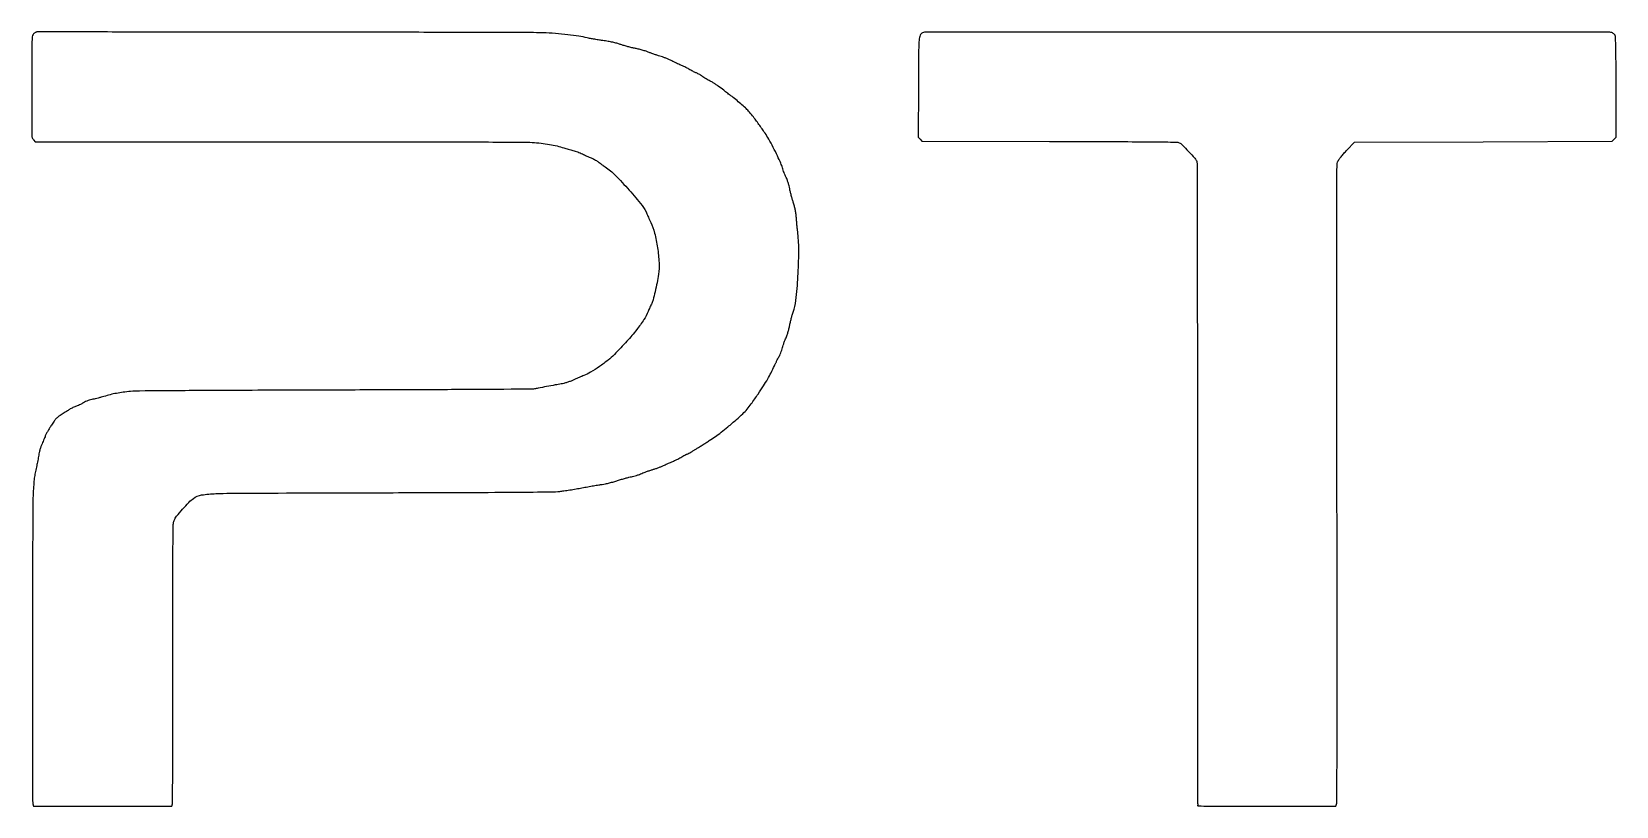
# Model space of a CAD drawing. Extents: x 123 to 7564, y 148 to 3762.
# Drawn here: x 2899 to 4965, y 148 to 1158 of the extents above; entities that cross this region are included whole.
import ezdxf

# ---------------------------------------------------------------- set-up
doc = ezdxf.new("R2010")
doc.units = 0

msp = doc.modelspace()

# ---------------------------------------------------------------- linework, layer by layer
for points in [[(2905.605698, 1158.128673, 0.057839), (2904.358324, 1157.702201, 0.035221), (2903.001495, 1156.933602, 0.03493), (2901.74641, 1155.96826, 0.051183), (2900.804665, 1154.943165, 0.139965), (2899.621467, 1151.824769, 0.013971), (2899.165589, 1143.776326, 0.006671), (2898.938641, 1128.944128, 0.000496), (2898.899479, 1088.443165, 0.000072), (2898.903642, 1063.773453, 0.000115), (2898.915106, 1042.638748, 0.000023), (2898.930337, 1024.028881, 0.005421), (2898.950511, 1022.305764, 0.074377), (2899.127387, 1021.281694, 0.032299), (2899.6464, 1019.99752, 0.031065), (2900.385209, 1018.679103, 0.035977), (2901.25, 1017.529181), (2903.5, 1014.946834), (3219.5, 1014.961956, -0.000253), (3346.274641, 1014.903958, -0.000449), (3450.702878, 1014.709636, -0.000148), (3538.659837, 1014.440864, -0.013692), (3551.502072, 1014.046035, -0.012876), (3563.187337, 1013.063711, -0.015417), (3574.120603, 1011.517955, -0.016661), (3584.063501, 1009.454757, -0.023445), (3592.754808, 1006.910281, 0.0085), (3595.405417, 1006.047505, 0.004791), (3598.648292, 1005.086481, 0.00478), (3601.940156, 1004.179106, 0.007806), (3604.750015, 1003.480184, -0.019478), (3607.577062, 1002.706497, -0.011139), (3610.927107, 1001.565158, -0.011114), (3614.250513, 1000.26517, -0.018099), (3617.001795, 998.999094, 0.006521), (3619.682002, 997.689709, 0.004357), (3622.782205, 996.257822, 0.004387), (3625.812375, 994.922068, 0.008597), (3628.251779, 993.921549, -0.01907), (3630.516977, 992.936574, -0.013443), (3632.98646, 991.666007, -0.013592), (3635.285723, 990.321138, -0.027605), (3637, 989.118832, 0.008518), (3638.781885, 987.764825, 0.003068), (3641.360707, 985.897893, 0.003042), (3644.211683, 983.886576, 0.003608), (3646.930067, 982.022448, -0.049772), (3659.775929, 971.347871, -0.013334), (3677.92498, 951.917834, -0.011498), (3694.932405, 931.793892, -0.082), (3701.193602, 920.731417, 0.015772), (3701.821613, 919.172411, 0.00295), (3703.078917, 916.359863, 0.003156), (3704.589064, 913.089499, 0.002881), (3706.186369, 909.737328, -0.0524), (3711.214217, 895.77868, -0.023488), (3714.979918, 876.617794, -0.023516), (3716.938544, 857.110049, -0.050248), (3716.2223, 842, -0.010886), (3714.341787, 831.015165, -0.008756), (3711.857024, 819.290126, -0.007218), (3709.290532, 808.83769, -0.052255), (3707.470987, 803.998202, 0.007402), (3706.434243, 801.847813, 0.003541), (3705.163167, 799.056835, 0.00351), (3703.876857, 796.123425, 0.004997), (3702.77855, 793.498202, -0.048513), (3697.188682, 782.844323, -0.021143), (3687.865305, 769.851481, -0.017516), (3675.108507, 754.697909, -0.009929), (3658.675184, 737.220516, -0.033083), (3650.589476, 729.981873, -0.015457), (3639.250283, 721.659885, -0.015199), (3627.666263, 714.205139, -0.042435), (3619, 709.948052, 0.005964), (3616.301728, 708.858693, 0.002362), (3612.61875, 707.299968, 0.002337), (3608.657176, 705.579264, 0.002928), (3605, 703.944789, -0.016611), (3601.21243, 702.374905, -0.012354), (3596.937049, 700.886539, -0.012544), (3592.80371, 699.674635, -0.025671), (3589.5, 698.97465, 0.005167), (3581.681899, 697.650363, 0.001769), (3570.376552, 695.573665, 0.001336), (3559.248641, 693.458058, 0.012599), (3554.5, 692.417378, -0.058887), (3552.031011, 692.111398, -0.000033), (3477.328125, 691.693228, -0.000438), (3394.176617, 691.306035, -0.000267), (3296, 690.987312, 0.000256), (3179.071425, 690.610345, 0.000765), (3099.09053, 690.189171, 0.000403), (3039.581367, 689.736819, 0.020247), (3027.901363, 689.165278, 0.009776), (3018.030021, 688.085674, 0.014421), (3009.421117, 686.719969, 0.015329), (3001.319616, 684.935307, 0.013555), (2993, 682.591625, -0.008457), (2989.637665, 681.607328, -0.005495), (2985.721653, 680.57865, -0.005525), (2981.876053, 679.658571, -0.010455), (2978.754562, 679.016451, 0.023654), (2975.611171, 678.28287, 0.019761), (2972.353145, 677.217331, 0.019997), (2969.239304, 675.91697, 0.026614), (2966.53201, 674.477113, -0.014757), (2964.073661, 673.093931, -0.010108), (2961.208194, 671.664323, -0.010196), (2958.389252, 670.398125, -0.020276), (2956.099648, 669.533098, 0.021736), (2953.923982, 668.703854, 0.014007), (2951.477234, 667.565024, 0.014082), (2949.142349, 666.314223, 0.025622), (2947.322201, 665.144494, -0.008669), (2945.416968, 663.82677, -0.003448), (2942.759494, 662.082427, -0.003411), (2939.865436, 660.239088, -0.004281), (2937.156927, 658.571936, 0.024297), (2933.502285, 656.115528, 0.044741), (2930.834032, 653.728703, 0.034771), (2928.230253, 650.522481, 0.009521), (2924.586094, 645.121057, 0.006249), (2922.10496, 641.18095, 0.006851), (2919.799648, 637.298061, 0.006446), (2917.918238, 633.928142, 0.033853), (2917.037174, 632, -0.007243), (2916.311834, 630.159581, -0.002023), (2915.123684, 627.301303, -0.002041), (2913.753111, 624.078331, -0.002144), (2912.378412, 620.919331, 0.019294), (2910.999804, 617.428868, 0.013337), (2909.700438, 613.385072, 0.013445), (2908.639835, 609.35508, 0.022652), (2907.996308, 605.919331, -0.006825), (2907.489093, 602.641264, -0.004612), (2906.825274, 598.916928, -0.004646), (2906.116754, 595.327789, -0.009225), (2905.476555, 592.5, 0.010076), (2903.694167, 584.564436, 0.016373), (2902.538761, 577.753775, 0.013961), (2901.720518, 570.163305, 0.005254), (2900.984058, 559.5, 0.01424), (2900.233679, 534.469961, 0.000134), (2900.008323, 350.546639, 0.000039), (2899.839862, 158.809912, 0.050098), (2900.593137, 151.25), (2901.25, 148), (2991.5, 148), (3081.75, 148), (3082.392388, 151.21194, 0.048529), (3082.655139, 153.819854, 0.00006), (3082.830305, 206.73478, 0.00054), (3082.955411, 265.979353, 0.000332), (3082.981091, 335.715478, -0.000173), (3082.986764, 449.128751, -0.002239), (3083.192892, 491.426757, -0.002554), (3083.54494, 515.774569, -0.100344), (3084.713703, 521.01138, -0.064322), (3087.939754, 526.296093, -0.010439), (3095.681675, 535.536051, -0.01171), (3103.909254, 544.515889, -0.042294), (3109.730558, 549.633236, -0.119802), (3120.460391, 554.146064, -0.032165), (3139.002077, 555.919411, -0.006941), (3177.150608, 556.574179, -0.000176), (3349.5, 557.078802, 0.000258), (3459.856874, 557.419975, 0.000991), (3528.53706, 557.80391, 0.000652), (3576.729254, 558.23166, 0.025023), (3587.5, 558.881002, 0.008462), (3592.958834, 559.578988, 0.003208), (3600.55625, 560.731204, 0.003176), (3608.802449, 562.089725, 0.003875), (3616.5, 563.469616, -0.002049), (3624.014812, 564.845092, -0.001917), (3631.709375, 566.190488, -0.001907), (3638.54924, 567.332598, -0.00656), (3643, 567.998521, 0.019019), (3647.067188, 568.711062, 0.008409), (3652.38125, 569.94569, 0.008308), (3657.97527, 571.444099, 0.011075), (3663, 573.001078, -0.006884), (3667.879491, 574.557999, -0.005989), (3673.03125, 576.056821, -0.006034), (3677.725458, 577.300927, -0.017633), (3681, 578.004844, 0.02053), (3683.985894, 578.66483, 0.010953), (3687.62033, 579.711884, 0.010886), (3691.291054, 580.945344, 0.016656), (3694.409636, 582.188242, -0.011631), (3697.666858, 583.524476, -0.006006), (3701.797524, 585.05117, -0.005966), (3706.084702, 586.520039, -0.008995), (3709.857002, 587.687623, 0.011571), (3713.532157, 588.845921, 0.008714), (3717.51786, 590.282253, 0.008822), (3721.219355, 591.764779, 0.020037), (3723.947366, 593.044631, -0.008664), (3726.391918, 594.260066, -0.006307), (3729.149702, 595.529735, -0.006375), (3731.796774, 596.667983, -0.013904), (3733.860132, 597.45773, 0.021643), (3735.936867, 598.289663, 0.009285), (3738.636511, 599.570081, 0.009167), (3741.466447, 601.042564, 0.011947), (3743.997408, 602.498426, -0.008317), (3746.492264, 603.957722, -0.006757), (3749.212192, 605.440488, -0.006836), (3751.756128, 606.738888, -0.01761), (3753.637277, 607.585821, 0.023481), (3755.616629, 608.505059, 0.006873), (3758.56845, 610.100343, 0.006888), (3761.845245, 611.989567, 0.007336), (3765, 613.930029, -0.00017), (3768.581077, 616.204087, -0.000079), (3773.234375, 619.155771, -0.000078), (3778.123405, 622.254828, -0.000109), (3782.5, 625.026766, 0.011997), (3790.398873, 630.296761, 0.012067), (3798.020275, 635.929716, 0.00964), (3806.699836, 642.947093, 0.004092), (3818.071413, 652.669256, 0.010433), (3826.313246, 660.140724, 0.027894), (3831.760297, 665.897661, 0.022005), (3837.207045, 672.945213, 0.004566), (3846.111156, 685.826239, 0.005942), (3853.267097, 696.658071, 0.011774), (3858.634575, 705.444431, 0.013505), (3863.081529, 713.62668, 0.011435), (3867.345442, 722.5, -0.005884), (3868.750678, 725.509451, -0.004512), (3870.354405, 728.765625, -0.004563), (3871.910569, 731.785678, -0.010777), (3873.138935, 734, 0.028314), (3874.295288, 736.268494, 0.011522), (3875.618731, 739.472112, 0.011358), (3876.886814, 742.989692, 0.014212), (3877.895033, 746.309317, -0.011749), (3878.896151, 749.664898, -0.008947), (3880.143919, 753.292053, -0.00906), (3881.436718, 756.651687, -0.020895), (3882.557798, 759.114058, 0.035642), (3883.688464, 761.805048, 0.010489), (3885.036083, 766.077559, 0.010475), (3886.354041, 770.960795, 0.011079), (3887.439821, 775.804741, -0.007291), (3888.488725, 780.656092, -0.006915), (3889.696161, 785.561561, -0.006886), (3890.883849, 789.870652, -0.024074), (3891.820067, 792.596318, 0.069221), (3895.568996, 807.864599, 0.010649), (3898.110248, 839.070882, 0.012666), (3899.230936, 871.423265, 0.030854), (3897.981806, 895.243224, -0.003156), (3897.531382, 899.40657, -0.001486), (3896.999441, 904.790331, -0.001472), (3896.475657, 910.432512, -0.002074), (3896.044343, 915.466296, 0.011083), (3895.43528, 921.330376, 0.017018), (3894.623521, 926.370417, 0.018255), (3893.52189, 931.070522, 0.016003), (3892.037256, 935.891493, -0.011286), (3890.743157, 939.957015, -0.006913), (3889.39262, 944.803422, -0.006929), (3888.1878, 949.640988, -0.012244), (3887.34728, 953.668421, 0.017038), (3886.504156, 957.523177, 0.013097), (3885.331645, 961.669345, 0.013343), (3884.015282, 965.531657, 0.027289), (3882.740628, 968.466587, -0.015278), (3881.463793, 971.223431, -0.008911), (3880.094245, 974.59968, -0.008905), (3878.842215, 978.032507, -0.014889), (3877.927697, 980.966587, 0.035626), (3875.828344, 986.834289, 0.007937), (3871.380291, 996.515512, 0.008244), (3865.894456, 1007.503663, 0.008101), (3860.018345, 1018.369679, 0.021798), (3855.230906, 1026.082208, 0.006418), (3847.231418, 1037.480311, 0.006204), (3839.004483, 1048.594939, 0.025648), (3833.615141, 1054.981902, 0.01867), (3829.506061, 1059.057354, 0.007495), (3823.601949, 1064.330046, 0.007331), (3816.983811, 1069.896659, 0.008468), (3810.511945, 1075, -0.000348), (3808.852623, 1076.265295, -0.000122), (3806.467617, 1078.0875, -0.000121), (3803.84423, 1080.093851, -0.000141), (3801.354567, 1082, 0.001813), (3794.247611, 1087.40367, 0.012017), (3790.626255, 1090.002261, 0.019295), (3787.626181, 1091.882343, 0.009582), (3783.690401, 1094.043002, -0.009111), (3781.124557, 1095.448453, -0.005921), (3778.209566, 1097.161021, -0.005954), (3775.403168, 1098.900732, -0.011258), (3773.190401, 1100.380229, 0.013801), (3771.138288, 1101.737259, 0.010925), (3768.84968, 1103.093044, 0.01108), (3766.669559, 1104.258161, 0.026877), (3765, 1104.993567, -0.020055), (3763.279607, 1105.723514, -0.007392), (3760.9125, 1106.884988, -0.007313), (3758.362281, 1108.230756, -0.008726), (3756, 1109.575923, 0.011489), (3753.508296, 1110.976609, 0.007367), (3750.556251, 1112.492544, 0.007402), (3747.619992, 1113.892379, 0.013734), (3745.191492, 1114.926574, -0.011236), (3742.707722, 1115.969676, -0.005483), (3739.585112, 1117.405687, -0.005435), (3736.368433, 1118.970926, -0.007835), (3733.560444, 1120.430699, 0.01757), (3730.60827, 1121.893157, 0.009877), (3726.930521, 1123.470064, 0.009847), (3723.149777, 1124.917429, 0.015847), (3719.868952, 1125.983684, -0.008356), (3716.43858, 1127.041996, -0.004272), (3712.167755, 1128.478676, -0.004243), (3707.791186, 1130.034376, -0.006361), (3704, 1131.473255, 0.016099), (3699.992693, 1132.90553, 0.008379), (3694.9125, 1134.445419, 0.008324), (3689.639508, 1135.853276, 0.012567), (3685, 1136.886518, -0.010361), (3680.386887, 1137.892544, -0.007113), (3675.197054, 1139.215863, -0.007173), (3670.234357, 1140.633416, -0.014446), (3666.372948, 1141.919339, 0.021166), (3661.96295, 1143.322424, 0.012369), (3656.576586, 1144.646106, 0.011117), (3650.415997, 1145.856497, 0.008512), (3643.633408, 1146.914533, -0.004054), (3637.616532, 1147.798248, -0.004067), (3631.621203, 1148.778515, -0.003975), (3626.40593, 1149.7176, -0.016189), (3623.26046, 1150.415978, 0.024089), (3612.48565, 1152.630319, 0.010443), (3597.978592, 1154.580592, 0.009938), (3581.769383, 1156.090362, 0.009914), (3565.5, 1156.956236, 0.007553), (3549.08483, 1157.255624, 0.000123), (3457.085721, 1157.520924, 0.000321), (3350.083225, 1157.734399, 0.000213), (3227.323732, 1157.848116, -0.000111), (3105.995396, 1157.935727, -0.000184), (3003.635396, 1158.070078, -0.000005), (2910.930546, 1158.226826, -0.068799), (2909.823732, 1158.381764, 0.064882), (2909.122837, 1158.48546, 0.01931), (2908.038645, 1158.462346, 0.019018), (2906.8109, 1158.341689, 0.019476)], [(4060.465282, 1157.048476, 0.208946), (4057.424121, 1153.935507, 0.072176), (4056.036228, 1147.660173, 0.016904), (4055.508755, 1134.398873, 0.000699), (4055.292364, 1086.852936), (4055.084728, 1021.013025), (4057.455777, 1018.256513), (4059.826827, 1015.5), (4225.925466, 1015.258384, -0.000264), (4317.127449, 1015.077613, -0.001802), (4362.088194, 1014.802775, -0.001002), (4391.300388, 1014.460391, -0.095805), (4395.386537, 1013.611855, -0.09925), (4399.125041, 1011.089013, -0.007732), (4407.503576, 1002.341399, -0.008347), (4415.555176, 993.374984, -0.086054), (4418.116705, 989.13366, -0.092639), (4418.533459, 986.929617, -0.000018), (4418.77097, 873.403246, -0.000374), (4418.944098, 740.913674, -0.000175), (4418.979818, 569.256657, 0.000106), (4418.990972, 409.129739, 0.000176), (4419.076333, 274.251465, 0.000002), (4419.197409, 151.742996, 0.198655), (4419.391435, 151.275232, -0.15566), (4419.53509, 150.996961, -0.050955), (4419.565848, 150.530849, -0.045016), (4419.495313, 149.973569, -0.037652), (4419.32411, 149.402234, 0.519019), (4419.902238, 148.54081, 0.001653), (4435.151891, 148.25239, 0.003447), (4458.874418, 148.045723, 0.000455), (4509.173774, 148), (4599.561525, 148), (4600.530762, 150.75, 0.084607), (4600.993427, 153.444584, 0.000028), (4601.119398, 260.551305, 0.000417), (4601.156622, 390.42866, 0.000164), (4601, 569.5, -0.000073), (4600.723997, 830.748892, -0.000979), (4600.824135, 926.450877, -0.00053), (4601.057414, 983.849925, -0.102787), (4602.261565, 989.5, -0.055611), (4603.517673, 991.663915, -0.00969), (4606.403173, 995.409375, -0.010418), (4609.981446, 999.686701, -0.009173), (4613.886971, 1004), (4623.750812, 1014.5), (4791.852817, 1015), (4959.954822, 1015.5), (4962.610456, 1018.155772), (4965.26609, 1020.811544), (4965.072602, 1085.991376, 0.001062), (4964.926349, 1114.712308, 0.002801), (4964.662682, 1135.279927, 0.001045), (4964.334692, 1151.267766, 0.101578), (4963.829285, 1153.475332, 0.056967), (4963.250015, 1154.438776, 0.035193), (4962.372039, 1155.428762, 0.034972), (4961.352577, 1156.296226, 0.05194), (4960.342675, 1156.889728, 0.10724), (4955.762815, 1157.884404, 0.000006), (4510.539065, 1157.968299, 0.000007), (4065.55755, 1158.040898, 0.096612)]]:
    msp.add_lwpolyline(points, format="xyb", close=True)

doc.saveas('drawing.dxf')
